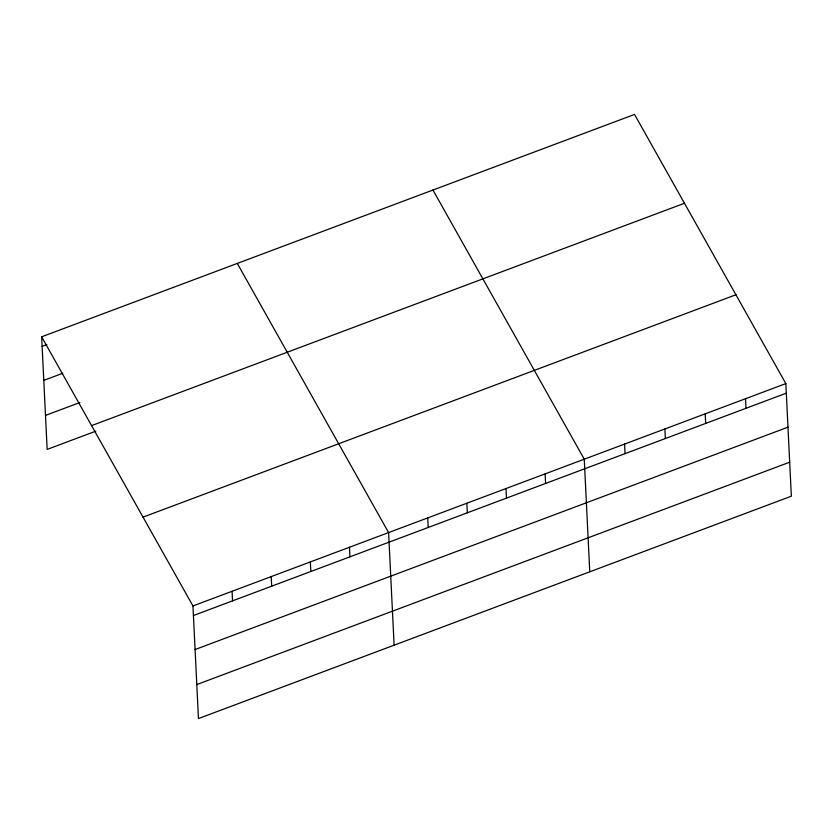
<?xml version="1.0" encoding="UTF-8"?>
<svg xmlns="http://www.w3.org/2000/svg" width="833" height="833" viewBox="0 0 833 833"><rect width="100%" height="100%" fill="white"/><g stroke="black" fill="none" stroke-linecap="round" stroke-linejoin="round"><path stroke-width="1.25" d="M41.65 336.803L634.538 114.433L785.842 383.596L791.35 496.197L198.462 718.567L192.954 605.955L41.65 336.803L47.158 449.404L95.774 431.171M42.119 346.382L46.867 344.602M43.785 380.379L62.756 373.267M45.492 415.407L79.885 402.516M91.578 425.621L684.466 203.262M143.026 517.137L735.914 294.767M192.954 605.955L785.842 383.596M193.423 615.535L786.31 393.166M195.089 649.532L787.976 427.173M196.796 684.559L789.684 462.2M432.952 190.039L584.256 459.191L589.764 571.802M237.301 263.426L388.605 532.579L394.113 645.179M745.525 398.715L745.993 408.295M705.207 413.834L705.676 423.414M664.89 428.953L665.359 438.533M624.573 444.072L625.042 453.652M545.126 473.873L545.594 483.452M505.995 488.544L506.464 498.124M466.865 503.226L467.334 512.805M427.735 517.897L428.204 527.476M349.475 547.25L349.943 556.829M310.345 561.931L310.813 571.511M271.214 576.603L271.683 586.182M232.084 591.284L232.553 600.853"/></g></svg>
